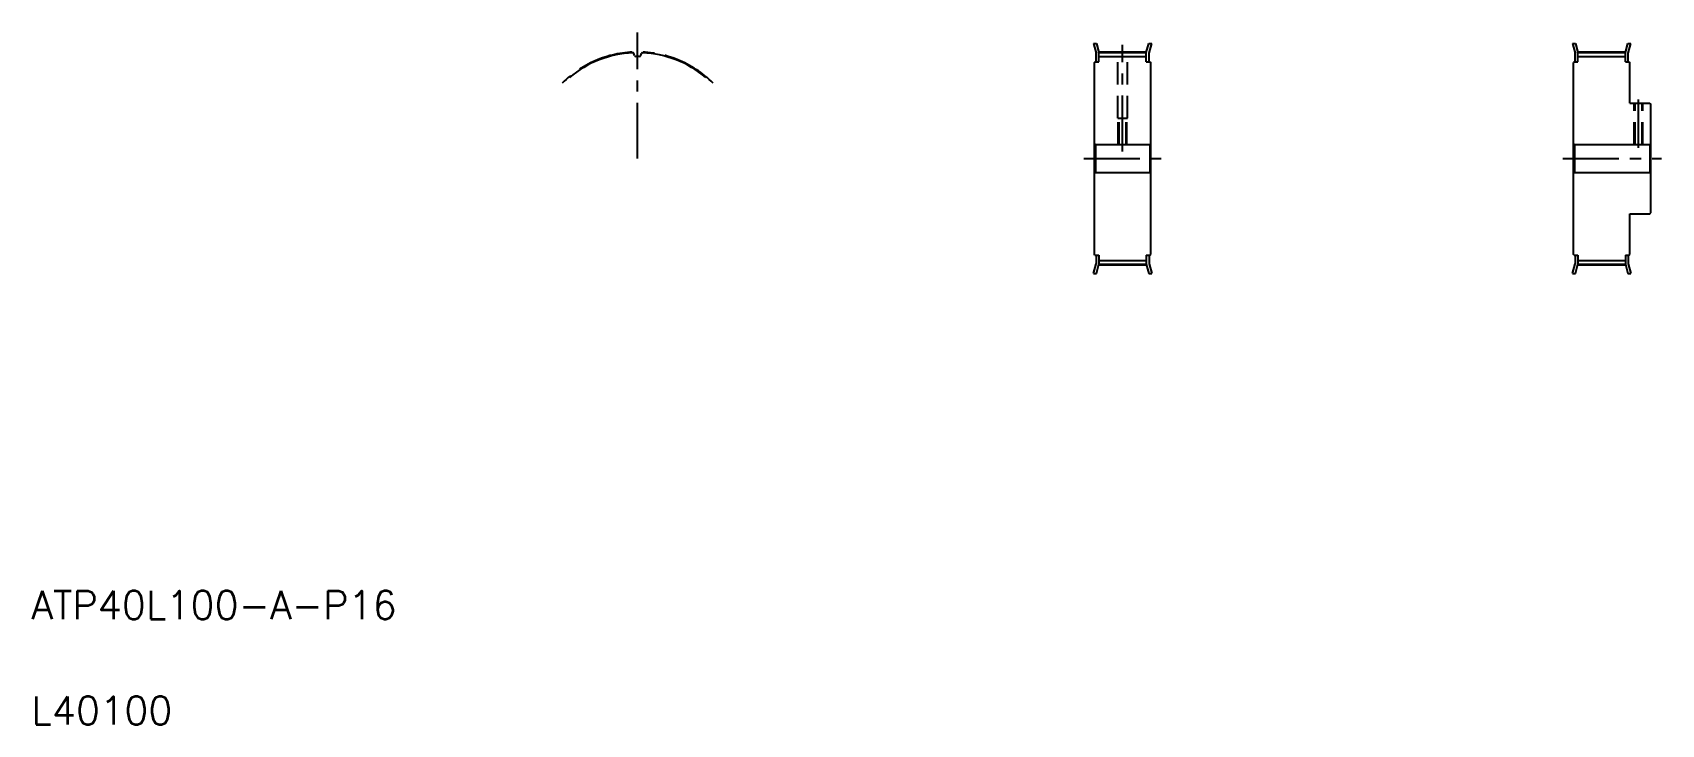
# Model space of a CAD drawing. Extents: x -264 to 663, y -211 to 183.
import ezdxf

# ---------------------------------------------------------------- set-up
doc = ezdxf.new("R2010")
doc.units = 0
doc.linetypes.add('CENTER', pattern=[50.8, 31.75, -6.35, 6.35, -6.35])
doc.linetypes.add('DASHED', pattern=[19.05, 12.7, -6.35])
doc.layers.get('0').update_dxf_attribs({"linetype": 'CONTINUOUS'})
doc.layers.add('CENTER', color=1, linetype='CENTER')
doc.styles.get("Standard").update_dxf_attribs({"font": 'txt', "bigfont": 'BIGFONT'})

msp = doc.modelspace()

# ---------------------------------------------------------------- linework, layer by layer
at = {"color": 7, "linetype": 'CONTINUOUS'}
for p, q in [((339.96, 176.79), (341.62, 176.79)), ((339.96, 176.79), (341.42, 171.33)), ((341.62, 176.79), (343.02, 171.54)), ((370.02, 171.54), (371.43, 176.79)), ((371.43, 176.79), (373.08, 176.79)), ((371.62, 171.33), (373.08, 176.79)), ((612.46, 176.79), (613.92, 171.33)), ((612.46, 176.79), (614.12, 176.79)), ((614.12, 176.79), (615.52, 171.54)), ((642.52, 171.54), (643.93, 176.79)), ((643.93, 176.79), (645.58, 176.79)), ((644.12, 171.33), (645.58, 176.79)), ((78.92, 169.97), (78.49, 171.14)), ((82.44, 169.97), (82.86, 171.14)), ((341.42, 166.29), (341.42, 171.33)), ((343.02, 171.54), (370.02, 171.54)), ((343.02, 166.29), (343.02, 171.54)), ((343.02, 169.41), (370.02, 169.41)), ((370.02, 166.29), (370.02, 171.54)), ((371.62, 166.29), (371.62, 171.33)), ((613.92, 166.29), (613.92, 171.33)), ((615.52, 171.54), (642.52, 171.54)), ((615.52, 166.29), (615.52, 171.54)), ((615.52, 169.41), (642.52, 169.41)), ((642.52, 166.29), (642.52, 171.54)), ((644.12, 166.29), (644.12, 171.33)), ((340.82, 166.29), (340.52, 165.99)), ((340.52, 56.59), (340.52, 165.99)), ((340.82, 166.29), (343.02, 166.29)), ((370.02, 166.29), (372.22, 166.29)), ((372.22, 166.29), (372.52, 165.99)), ((372.52, 56.59), (372.52, 165.99)), ((613.32, 166.29), (613.02, 165.99)), ((613.02, 56.59), (613.02, 165.99)), ((613.32, 166.29), (615.52, 166.29)), ((642.52, 166.29), (644.72, 166.29)), ((644.72, 166.29), (645.02, 165.99)), ((645.02, 142.79), (645.02, 165.99)), ((645.02, 142.79), (656.52, 142.79)), ((656.52, 142.79), (657.02, 142.29)), ((657.02, 80.29), (657.02, 142.29)), ((613.02, 86.59), (613.02, 135.99)), ((340.52, 119.79), (341.02, 119.29)), ((341.02, 119.29), (372.02, 119.29)), ((341.02, 119.29), (341.02, 103.29)), ((372.52, 119.79), (372.02, 119.29)), ((372.02, 119.29), (372.02, 103.29)), ((613.02, 119.79), (613.52, 119.29)), ((613.52, 119.29), (656.52, 119.29)), ((613.52, 119.29), (613.52, 103.29)), ((656.52, 119.29), (657.02, 119.79)), ((656.52, 119.29), (656.52, 103.29)), ((340.52, 102.79), (341.02, 103.29)), ((341.02, 103.29), (372.02, 103.29)), ((372.52, 102.79), (372.02, 103.29)), ((613.02, 102.79), (613.52, 103.29)), ((613.52, 103.29), (656.52, 103.29)), ((656.52, 103.29), (657.02, 102.79)), ((645.02, 56.59), (645.02, 79.79)), ((645.02, 79.79), (656.52, 79.79)), ((656.52, 79.79), (657.02, 80.29)), ((340.82, 56.29), (340.52, 56.59)), ((340.82, 56.29), (343.02, 56.29)), ((341.42, 56.29), (341.42, 51.24)), ((343.02, 56.29), (343.02, 51.03)), ((370.02, 56.29), (370.02, 51.03)), ((370.02, 56.29), (372.22, 56.29)), ((371.62, 56.29), (371.62, 51.24)), ((372.22, 56.29), (372.52, 56.59)), ((613.32, 56.29), (613.02, 56.59)), ((613.32, 56.29), (615.52, 56.29)), ((613.92, 56.29), (613.92, 51.24)), ((615.52, 56.29), (615.52, 51.03)), ((642.52, 56.29), (644.72, 56.29)), ((642.52, 56.29), (642.52, 51.03)), ((644.12, 56.29), (644.12, 51.24)), ((644.72, 56.29), (645.02, 56.59)), ((339.96, 45.79), (341.42, 51.24)), ((341.62, 45.79), (343.02, 51.03)), ((343.02, 53.16), (370.02, 53.16)), ((343.02, 51.03), (370.02, 51.03)), ((370.02, 51.03), (371.43, 45.79)), ((371.62, 51.24), (373.08, 45.79)), ((612.46, 45.79), (613.92, 51.24)), ((614.12, 45.79), (615.52, 51.03)), ((615.52, 53.16), (642.52, 53.16)), ((615.52, 51.03), (642.52, 51.03)), ((642.52, 51.03), (643.93, 45.79)), ((644.12, 51.24), (645.58, 45.79)), ((339.96, 45.79), (341.62, 45.79)), ((371.43, 45.79), (373.08, 45.79)), ((612.46, 45.79), (614.12, 45.79)), ((643.93, 45.79), (645.58, 45.79))]:
    msp.add_line(p, q, dxfattribs=at)
at = {"color": 3, "linetype": 'DASHED'}
for p, q in [((353.77, 134.29), (353.77, 169.41)), ((359.27, 134.29), (359.27, 169.41)), ((647.52, 119.29), (647.52, 142.79)), ((648.02, 119.29), (648.02, 142.79)), ((652.02, 119.29), (652.02, 142.79)), ((652.52, 119.29), (652.52, 142.79)), ((353.77, 134.29), (359.27, 134.29)), ((354.02, 119.29), (354.02, 134.29)), ((354.52, 119.29), (354.52, 134.29)), ((358.52, 119.29), (358.52, 134.29)), ((359.02, 119.29), (359.02, 134.29))]:
    msp.add_line(p, q, dxfattribs=at)
at = {"color": 7, "linetype": 'CONTINUOUS'}
for centre, radius, start, end in [((80.68, 111.29), 60.25, 92.57374, 130), ((78, 170.95), 0.53, 20, 92.57374), ((79.73, 170.27), 0.86, 200, 270.92531), ((80.68, 111.29), 58.12, 89.07469, 90.92531), ((81.63, 170.27), 0.86, 269.07469, 340), ((83.36, 170.95), 0.53, 87.42626, 160), ((80.68, 111.29), 60.25, 50, 87.42626)]:
    msp.add_arc(centre, radius, start, end, dxfattribs=at)
at = {"layer": 'CENTER', "color": 1, "linetype": 'CENTER'}
for p, q in [((80.68, 111.29), (80.68, 182.99)), ((342.92, 171.93), (370.12, 171.93)), ((356.52, 115.29), (356.52, 175.93)), ((615.42, 171.93), (642.62, 171.93)), ((650.02, 117.29), (650.02, 144.79)), ((334.52, 111.29), (378.52, 111.29)), ((607.02, 111.29), (663.02, 111.29)), ((342.92, 50.65), (370.12, 50.65)), ((615.42, 50.65), (642.62, 50.65))]:
    msp.add_line(p, q, dxfattribs=at)
msp.add_arc((80.68, 111.29), 60.64, 45, 135, dxfattribs=at)

# ---------------------------------------------------------------- texts
at = {"color": 7, "linetype": 'CONTINUOUS'}
for s, p in [('ATP40L100-A-P16', (-264.19, -151.03)), ('L40100', (-264.19, -211.03))]:
    msp.add_text(s, height=16, dxfattribs=at).set_placement(p)

doc.saveas('drawing.dxf')
